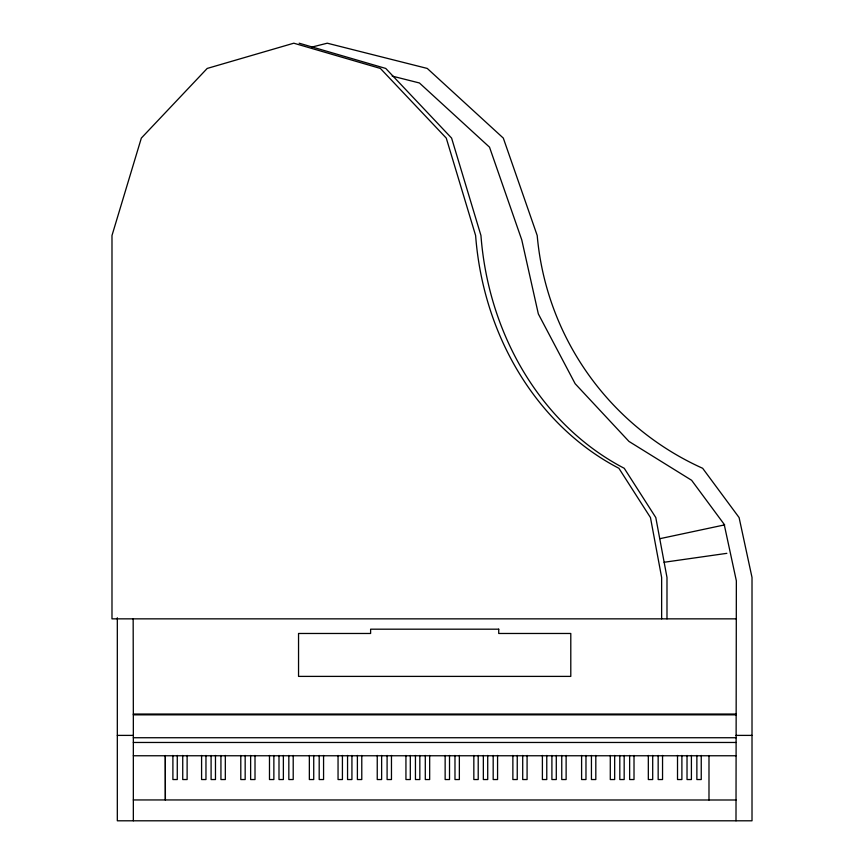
<?xml version="1.0" encoding="UTF-8"?>
<svg xmlns="http://www.w3.org/2000/svg" width="864" height="864" viewBox="0 0 864 864"><rect width="100%" height="100%" fill="white"/><g stroke="black" fill="none" stroke-linecap="round" stroke-linejoin="round"><path stroke-width="1.3" d="M735.998 820.8L736.355 580.835L724.172 524.297L691.61 480.276L628.97 441.428L575.154 383.724L538.337 313.924L521.77 239.9L489.521 147.182L419.429 82.976L392.17 76.097M311.677 47.131L327.262 43.2L427.259 68.44L503.312 138.1L537.203 235.505A282.29 282.29 0 0 0 702.659 468.288L739.098 517.558L752.015 577.465L752.015 820.8L117.32 820.8L117.32 617.792M660.096 538.639L724.702 524.869M664.103 562.27L726.851 553.338M736.258 618.851L111.985 618.851L111.985 235.505L141.329 138.1L207.198 68.44L293.803 43.2L380.398 68.44L446.267 138.1L475.61 235.505A282.29 244.469 -90 0 0 618.905 468.288L650.462 517.558L661.64 577.465L661.64 618.851M133.164 618.851L133.337 714.042L735.998 714.042M133.337 714.841L735.998 714.841M117.32 735.394L133.337 735.394M735.998 735.394L752.015 735.394M133.337 737.737L735.998 737.737M133.337 742.468L735.998 742.468M133.337 755.762L735.998 755.762M133.337 799.945L735.998 799.999M299.138 43.2L385.744 68.44L451.602 138.1L480.946 235.505A282.29 244.469 90 0 0 624.24 468.288L655.798 517.558L666.986 577.465L666.986 618.851M708.988 755.503L708.988 799.999M701.244 755.438L701.244 779.544L696.87 779.544L696.87 755.438M691.405 755.438L691.405 779.544L687.02 779.544L687.02 755.438M681.89 755.438L681.89 779.544L677.516 779.544L677.516 755.438M662.548 755.438L662.548 779.544L658.163 779.544L658.163 755.438M652.698 755.438L652.698 779.544L648.324 779.544L648.324 755.438M634.014 755.438L634.014 779.544L629.64 779.544L629.64 755.438M624.175 755.438L624.175 779.544L619.801 779.544L619.801 755.438M614.671 755.438L614.671 779.544L610.286 779.544L610.286 755.438M595.814 755.438L595.814 779.544L591.44 779.544L591.44 755.438M585.976 755.438L585.976 779.544L581.602 779.544L581.602 755.438M566.125 755.438L566.125 779.544L561.751 779.544L561.751 755.438M556.286 755.438L556.286 779.544L551.902 779.544L551.902 755.438M546.772 755.438L546.772 779.544L542.398 779.544L542.398 755.438M527.083 755.438L527.083 779.544L522.709 779.544L522.709 755.438M517.244 755.438L517.244 779.544L512.87 779.544L512.87 755.438M497.567 755.438L497.567 779.544L493.182 779.544L493.182 755.438M487.717 755.438L487.717 779.544L483.343 779.544L483.343 755.438M478.213 755.438L478.213 779.544L473.839 779.544L473.839 755.438M459.356 755.438L459.356 779.544L454.982 779.544L454.982 755.438M449.518 755.438L449.518 779.544L445.144 779.544L445.144 755.438M429.667 755.438L429.667 779.544L425.293 779.544L425.293 755.438M419.828 755.438L419.828 779.544L415.444 779.544L415.444 755.438M410.314 755.438L410.314 779.544L405.94 779.544L405.94 755.438M391.468 755.438L391.468 779.544L387.094 779.544L387.094 755.438M381.629 755.438L381.629 779.544L377.244 779.544L377.244 755.438M361.778 755.438L361.778 779.544L357.394 779.544L357.394 755.438M351.929 755.438L351.929 779.544L347.555 779.544L347.555 755.438M342.425 755.438L342.425 779.544L338.051 779.544L338.051 755.438M323.568 755.438L323.568 779.544L319.194 779.544L319.194 755.438M313.729 755.438L313.729 779.544L309.355 779.544L309.355 755.438M293.209 755.438L293.209 779.544L288.835 779.544L288.835 755.438M283.37 755.438L283.37 779.544L278.996 779.544L278.996 755.438M273.866 755.438L273.866 779.544L269.482 779.544L269.482 755.438M255.01 755.438L255.01 779.544L250.636 779.544L250.636 755.438M245.171 755.438L245.171 779.544L240.797 779.544L240.797 755.438M225.32 755.438L225.32 779.544L220.936 779.544L220.936 755.438M215.471 755.438L215.471 779.544L211.097 779.544L211.097 755.438M205.967 755.438L205.967 779.544L201.593 779.544L201.593 755.438M187.121 755.438L187.121 779.544L182.736 779.544L182.736 755.438M177.271 755.438L177.271 779.544L172.897 779.544L172.897 755.438M133.337 714.042L133.337 820.8M498.722 629.186L370.613 629.186L370.613 633.474L298.544 633.474L298.544 676.393L570.791 676.393L570.791 633.474L498.722 633.474L498.722 629.186M165.37 799.999L165.326 755.503L165.37 799.945"/></g></svg>
